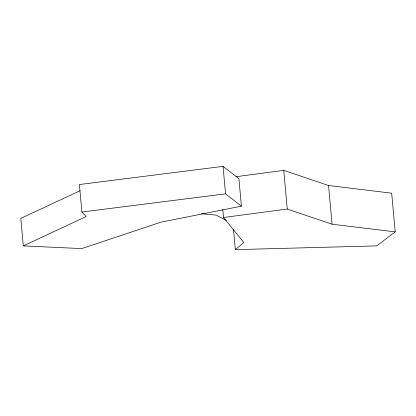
<?xml version="1.0" encoding="UTF-8"?>
<svg xmlns="http://www.w3.org/2000/svg" width="416" height="416" viewBox="0 0 416 416"><rect width="100%" height="100%" fill="white"/><g stroke="black" fill="none" stroke-linecap="round" stroke-linejoin="round"><path stroke-width="0.62" d="M233.522 229.653L235.342 249.636L243.823 242.585L223.522 217.506L222.784 209.383M236.096 176.686L283.743 170.368L328.557 185.515L391.68 193.196L395.2 231.884L376.714 245.892L235.342 249.636M80.127 190.705L20.8 218.405L23.301 245.892L81.817 248.596L160.961 222.154L241.42 206.175L238.919 178.688L223.049 166.364L79.388 184.538L81.89 212.025L86.154 216.544L23.301 245.892M223.522 217.506L287.269 209.056L332.077 224.203L395.2 231.884M81.89 212.025L225.55 193.851L241.42 206.175M201.302 213.699L216.148 215.134L226.486 220.496M328.557 185.515L332.077 224.203M283.743 170.368L287.269 209.056M223.049 166.364L225.55 193.851"/></g></svg>
